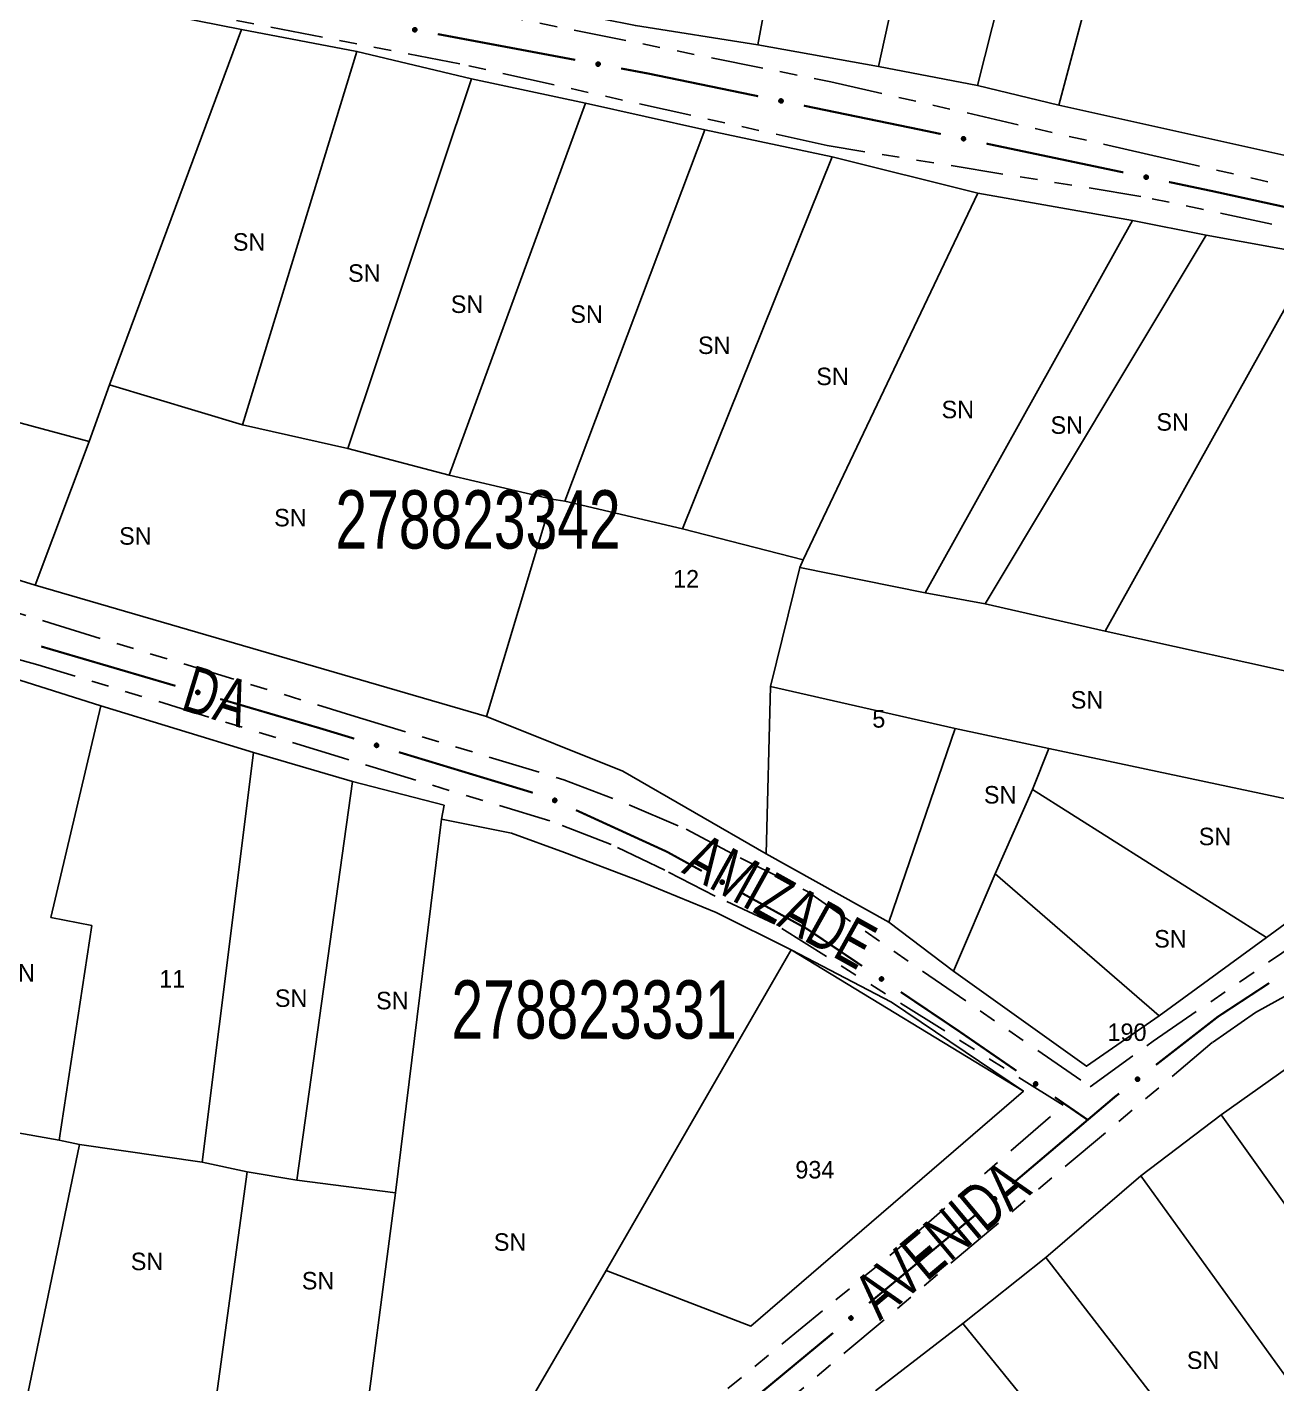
# Model space of a CAD drawing. Extents: x 205454 to 206599, y 4874260 to 4875179.
# Drawn here: x 206020.6 to 206127.9, y 4874531.2 to 4874647.5 of the extents above; entities that cross this region are included whole.
import ezdxf
from ezdxf.enums import TextEntityAlignment as Align

# ---------------------------------------------------------------- set-up
doc = ezdxf.new("R2010")
doc.units = 0
doc.header["$LTSCALE"] = 1.5
doc.header["$MEASUREMENT"] = 0
doc.linetypes.add('TRACO_25', pattern=[8, 3, -1, 1, -1, 1, -1])
for name, color, linetype in [('CD_MALHA_LOTES', 7, 'CONTINUOUS'), ('CD_TXT_QUADRA', 255, 'CONTINUOUS'), ('RU-QUADRA', 210, 'CONTINUOUS'), ('SV-EIXO-RUA-N-PAV', 6, 'CONTINUOUS'), ('SV-RUA-NAO-PAV', 7, 'CONTINUOUS'), ('SV-TXT-RUA-N-PAV', 7, 'CONTINUOUS'), ('Th_NmrPort', 7, 'CONTINUOUS')]:
    doc.layers.add(name, color=color, linetype=linetype)
doc.styles.add('ARIAL', font='ARIAL.SHX')

msp = doc.modelspace()

# ---------------------------------------------------------------- linework, layer by layer
at = {"layer": 'CD_MALHA_LOTES', "linetype": 'Continuous', "flags": 128}
for points in [[(206109.153884, 4874640.861367), (206119.329418, 4874679.033369)], [(206083.33003, 4874646.031639), (206085.750157, 4874659.122325)], [(206093.670572, 4874644.16154), (206096.420717, 4874656.702198)], [(206102.168518, 4874642.538955), (206105.276181, 4874654.887103)], [(206039.029515, 4874647.332398), (206020.583377, 4874650.998227)], [(206027.720043, 4874616.874821), (206039.029515, 4874647.332398)], [(206048.935053, 4874645.460486), (206039.029515, 4874647.332398)], [(206083.33003, 4874646.031639), (206072.82448, 4874647.681725)], [(206039.107512, 4874613.442981), (206048.935053, 4874645.460486)], [(206058.762594, 4874643.120595), (206048.935053, 4874645.460486)], [(206093.670572, 4874644.16154), (206083.33003, 4874646.031639)], [(206048.155089, 4874611.415075), (206058.762594, 4874643.120595)], [(206068.551137, 4874641.014693), (206058.762594, 4874643.120595)], [(206102.168518, 4874642.538955), (206093.670572, 4874644.16154)], [(206109.153884, 4874640.861367), (206102.168518, 4874642.538955)], [(206056.851683, 4874609.114183), (206068.551137, 4874641.014693)], [(206078.76866, 4874638.752799), (206068.551137, 4874641.014693)], [(206128.954922, 4874636.461137), (206109.153884, 4874640.861367)], [(206066.757221, 4874606.891287), (206078.76866, 4874638.752799)], [(206089.68815, 4874636.412908), (206078.76866, 4874638.752799)], [(206076.857749, 4874604.512398), (206089.68815, 4874636.412908)], [(206102.206566, 4874633.293054), (206089.68815, 4874636.412908)], [(206087.227098, 4874601.843815), (206102.206566, 4874633.293054)], [(206115.465946, 4874630.953163), (206102.206566, 4874633.293054)], [(206097.682777, 4874599.013655), (206115.465946, 4874630.953163)], [(206121.783651, 4874629.705221), (206115.465946, 4874630.953163)], [(206102.830536, 4874598.077698), (206121.783651, 4874629.705221)], [(206131.104216, 4874628.0283), (206121.783651, 4874629.705221)], [(206113.126056, 4874595.737807), (206131.104216, 4874628.0283)], [(206025.965125, 4874612.000048), (206027.720043, 4874616.874821)], [(206039.107512, 4874613.442981), (206027.720043, 4874616.874821)], [(206025.965125, 4874612.000048), (206016.059588, 4874614.651924)], [(206048.155089, 4874611.415075), (206039.107512, 4874613.442981)], [(206021.324342, 4874599.676624), (206025.965125, 4874612.000048)], [(206056.851683, 4874609.114183), (206048.155089, 4874611.415075)], [(206065.665272, 4874607.047279), (206056.851683, 4874609.114183)], [(206060.049534, 4874588.40615), (206065.665272, 4874607.047279)], [(206065.665272, 4874607.047279), (206066.757221, 4874606.891287)], [(206066.757221, 4874606.891287), (206076.857749, 4874604.512398)], [(206012.198768, 4874602.484492), (206021.324342, 4874599.676624)], [(206084.423396, 4874590.98003), (206086.919279, 4874601.197553)], [(206086.919279, 4874601.197553), (206097.682777, 4874599.013655)], [(206021.324342, 4874599.676624), (206060.049534, 4874588.40615)], [(206097.682777, 4874599.013655), (206102.830536, 4874598.077698)], [(206102.830536, 4874598.077698), (206113.126056, 4874595.737807)], [(206113.126056, 4874595.737807), (206131.221211, 4874591.720995)], [(206020.019029, 4874591.547136), (206026.969972, 4874589.33954)], [(206084.033414, 4874576.6287), (206084.423396, 4874590.98003)], [(206100.256657, 4874587.392197), (206084.423396, 4874590.98003)], [(206022.67411, 4874571.171626), (206026.969972, 4874589.33954)], [(206026.969972, 4874589.33954), (206040.066383, 4874585.342003)], [(206060.049534, 4874588.40615), (206071.748988, 4874583.726368), (206084.033414, 4874576.6287)], [(206094.562922, 4874570.778973), (206100.256657, 4874587.392197)], [(206108.290282, 4874585.676277), (206100.256657, 4874587.392197)], [(206035.651192, 4874550.199469), (206040.066383, 4874585.342003)], [(206040.066383, 4874585.342003), (206048.538776, 4874582.836083)], [(206106.886347, 4874582.166441), (206108.290282, 4874585.676277)], [(206139.956803, 4874578.96859), (206108.290282, 4874585.676277)], [(206043.765597, 4874548.648186), (206048.538776, 4874582.836083)], [(206048.538776, 4874582.836083), (206056.414522, 4874580.807482)], [(206103.688496, 4874574.91278), (206106.886347, 4874582.166441)], [(206126.970409, 4874569.453035), (206106.886347, 4874582.166441)], [(206056.414522, 4874580.807482), (206056.175863, 4874579.614187)], [(206052.23799, 4874547.57422), (206056.175863, 4874579.614187)], [(206056.175863, 4874579.614187), (206062.202002, 4874578.420892), (206066.736523, 4874576.75028), (206073.060986, 4874574.36369), (206079.743437, 4874571.619112), (206086.187229, 4874568.397216)], [(206126.970409, 4874569.453035), (206139.956803, 4874578.96859)], [(206084.033414, 4874576.6287), (206094.562922, 4874570.778973)], [(206100.100664, 4874566.567169), (206103.688496, 4874574.91278)], [(206117.766839, 4874562.745348), (206103.688496, 4874574.91278)], [(206026.19433, 4874570.485482), (206022.67411, 4874571.171626)], [(206023.390087, 4874552.078908), (206026.19433, 4874570.485482)], [(206094.562922, 4874570.778973), (206100.100664, 4874566.567169)], [(206117.766839, 4874562.745348), (206126.970409, 4874569.453035)], [(206070.316407, 4874540.891769), (206086.187229, 4874568.397216)], [(206086.187229, 4874568.397216), (206106.115253, 4874556.285273)], [(206100.100664, 4874566.567169), (206111.52713, 4874558.41655)], [(206111.52713, 4874558.41655), (206117.766839, 4874562.745348)], [(206123.071337, 4874554.243276), (206131.325642, 4874560.125654)], [(206106.115253, 4874556.285273), (206082.726674, 4874536.11859)], [(206023.390087, 4874552.078908), (206012.590769, 4874553.98818)], [(206116.192749, 4874549.025037), (206123.071337, 4874554.243276)], [(206143.754537, 4874525.258332), (206123.071337, 4874554.243276)], [(206019.750538, 4874525.796589), (206025.120365, 4874551.72092)], [(206025.120365, 4874551.72092), (206023.390087, 4874552.078908)], [(206035.651192, 4874550.199469), (206025.120365, 4874551.72092)], [(206039.5294, 4874549.364163), (206035.651192, 4874550.199469)], [(206036.12851, 4874524.722624), (206039.5294, 4874549.364163)], [(206039.5294, 4874549.364163), (206043.765597, 4874548.648186)], [(206108.033322, 4874542.004134), (206116.192749, 4874549.025037)], [(206136.638757, 4874520.704233), (206116.192749, 4874549.025037)], [(206052.23799, 4874547.57422), (206043.765597, 4874548.648186)], [(206049.135424, 4874523.767988), (206052.23799, 4874547.57422)], [(206100.917542, 4874536.358949), (206108.033322, 4874542.004134)], [(206128.526768, 4874515.485994), (206108.033322, 4874542.004134)], [(206070.316407, 4874540.891769), (206061.486025, 4874525.736924)], [(206082.726674, 4874536.11859), (206070.316407, 4874540.891769)], [(206093.422253, 4874530.571448), (206100.917542, 4874536.358949)], [(206121.600742, 4874510.837018), (206100.917542, 4874536.358949)]]:
    msp.add_lwpolyline(points, dxfattribs=at)
at = {"layer": 'CD_MALHA_LOTES', "linetype": 'Continuous'}
for points in [[(206076.857749, 4874604.512398), (206087.227098, 4874601.843815)], [(206086.919279, 4874601.197553), (206087.227098, 4874601.843815)]]:
    msp.add_lwpolyline(points, dxfattribs=at)
at = {"layer": 'RU-QUADRA', "linetype": 'Continuous', "flags": 128}
for points in [[(206008.526108, 4874660.222383), (206026.457048, 4874656.592192), (206050.933332, 4874651.751938), (206061.273874, 4874649.991846), (206072.82448, 4874647.681725), (206083.33003, 4874646.031639), (206093.670572, 4874644.16154), (206102.168518, 4874642.538955), (206109.153884, 4874640.861367), (206128.954922, 4874636.461137), (206148.838465, 4874630.933347), (206149.044118, 4874631.727467), (206199.303611, 4874618.640202)], [(206131.104216, 4874628.0283), (206121.783651, 4874629.705221), (206115.465946, 4874630.953163), (206102.206566, 4874633.293054), (206089.68815, 4874636.412908), (206078.76866, 4874638.752799), (206068.551137, 4874641.014693), (206058.762594, 4874643.120595), (206048.935053, 4874645.460486), (206039.029515, 4874647.332398), (206020.583377, 4874650.998227)], [(206012.198768, 4874602.484492), (206021.324342, 4874599.676624), (206060.049534, 4874588.40615), (206071.748988, 4874583.726368), (206084.033414, 4874576.6287), (206094.562922, 4874570.778973), (206100.100664, 4874566.567169), (206111.52713, 4874558.41655), (206117.766839, 4874562.745348), (206126.970409, 4874569.453035), (206139.956803, 4874578.96859)], [(206196.126678, 4874601.966441), (206188.583952, 4874596.937956), (206180.329647, 4874591.529963), (206172.45485, 4874586.45404), (206163.915914, 4874581.235801), (206155.661609, 4874575.543177), (206148.308637, 4874570.419816), (206139.769701, 4874565.296454), (206131.325642, 4874560.125654), (206123.071337, 4874554.243276), (206116.192749, 4874549.025037), (206108.033322, 4874542.004134), (206100.917542, 4874536.358949), (206093.422253, 4874530.571448)], [(206020.019029, 4874591.547136), (206026.969972, 4874589.33954), (206040.066383, 4874585.342003), (206048.538776, 4874582.836083), (206056.414522, 4874580.807482), (206056.175863, 4874579.614187), (206062.202002, 4874578.420892), (206066.736523, 4874576.75028), (206073.060986, 4874574.36369), (206079.743437, 4874571.619112), (206086.187229, 4874568.397216), (206094.778952, 4874563.92236), (206106.115253, 4874556.285273), (206082.726674, 4874536.11859), (206070.316407, 4874540.891769), (206061.486025, 4874525.736924)]]:
    msp.add_lwpolyline(points, dxfattribs=at)
at = {"layer": 'SV-EIXO-RUA-N-PAV'}
for points in [[(206053.78141, 4874647.452843), (206053.821375, 4874647.481035), (206053.861489, 4874647.497092), (206053.8988, 4874647.500856), (206053.932638, 4874647.495584), (206053.966648, 4874647.486292), (206053.998871, 4874647.469358), (206054.030471, 4874647.442641), (206054.059033, 4874647.402749), (206054.072782, 4874647.360576), (206054.078428, 4874647.324194), (206054.074963, 4874647.288593), (206054.065382, 4874647.255705), (206054.046686, 4874647.222816), (206054.019298, 4874647.191056), (206053.97849, 4874647.163307), (206053.939056, 4874647.147834), (206053.902871, 4874647.145142), (206053.867103, 4874647.148852), (206053.832495, 4874647.158755), (206053.80096, 4874647.17556), (206053.769033, 4874647.203192), (206053.742178, 4874647.243833), (206053.726297, 4874647.282987), (206053.723097, 4874647.319125), (206053.727543, 4874647.354257), (206053.736448, 4874647.388482), (206053.752122, 4874647.421582), (206053.78141, 4874647.452843)], [(206069.507753, 4874644.506295), (206069.547718, 4874644.534487), (206069.587831, 4874644.550544), (206069.625142, 4874644.554307), (206069.65898, 4874644.549036), (206069.692991, 4874644.539743), (206069.725213, 4874644.52281), (206069.756814, 4874644.496093), (206069.785376, 4874644.456201), (206069.799124, 4874644.414028), (206069.804771, 4874644.377646), (206069.801305, 4874644.342045), (206069.791725, 4874644.309157), (206069.773028, 4874644.276267), (206069.745641, 4874644.244508), (206069.704833, 4874644.216758), (206069.665399, 4874644.201286), (206069.629214, 4874644.198594), (206069.593446, 4874644.202304), (206069.558837, 4874644.212207), (206069.527303, 4874644.229012), (206069.495376, 4874644.256644), (206069.468521, 4874644.297285), (206069.45264, 4874644.336439), (206069.44944, 4874644.372576), (206069.453886, 4874644.407709), (206069.462791, 4874644.441934), (206069.478465, 4874644.475034), (206069.507753, 4874644.506295)], [(206085.195575, 4874641.353633), (206085.236049, 4874641.38109), (206085.276448, 4874641.396412), (206085.313822, 4874641.399492), (206085.347558, 4874641.393603), (206085.381393, 4874641.383691), (206085.413301, 4874641.366171), (206085.444408, 4874641.338882), (206085.472236, 4874641.298474), (206085.485211, 4874641.256056), (206085.490192, 4874641.219577), (206085.486076, 4874641.184046), (206085.475896, 4874641.151338), (206085.456602, 4874641.118796), (206085.428639, 4874641.087542), (206085.38733, 4874641.060543), (206085.34762, 4874641.045794), (206085.311392, 4874641.043764), (206085.275698, 4874641.048127), (206085.241276, 4874641.058661), (206085.210054, 4874641.076039), (206085.178637, 4874641.10425), (206085.152529, 4874641.145375), (206085.137366, 4874641.184813), (206085.134828, 4874641.221003), (206085.139915, 4874641.256048), (206085.149444, 4874641.290105), (206085.16572, 4874641.322912), (206085.195575, 4874641.353633)], [(206100.862974, 4874638.106297), (206100.90355, 4874638.133602), (206100.944008, 4874638.148771), (206100.981393, 4874638.151711), (206101.015106, 4874638.145696), (206101.048904, 4874638.135656), (206101.080745, 4874638.118017), (206101.11175, 4874638.090611), (206101.139426, 4874638.050099), (206101.152242, 4874638.007633), (206101.157085, 4874637.971135), (206101.152836, 4874637.935619), (206101.142534, 4874637.90295), (206101.123117, 4874637.870481), (206101.095037, 4874637.839332), (206101.053627, 4874637.812489), (206101.013862, 4874637.797889), (206100.977626, 4874637.795994), (206100.941948, 4874637.800492), (206100.907567, 4874637.811155), (206100.87641, 4874637.82865), (206100.845099, 4874637.856979), (206100.819146, 4874637.898202), (206100.804132, 4874637.937697), (206100.801729, 4874637.973896), (206100.806948, 4874638.008921), (206100.816605, 4874638.042942), (206100.833004, 4874638.075688), (206100.862974, 4874638.106297)], [(206116.520582, 4874634.813988), (206116.561159, 4874634.841292), (206116.601616, 4874634.856462), (206116.639001, 4874634.859402), (206116.672715, 4874634.853386), (206116.706512, 4874634.843347), (206116.738354, 4874634.825708), (206116.769358, 4874634.798301), (206116.797034, 4874634.75779), (206116.80985, 4874634.715324), (206116.814694, 4874634.678826), (206116.810445, 4874634.64331), (206116.800142, 4874634.610641), (206116.780725, 4874634.578172), (206116.752645, 4874634.547023), (206116.711235, 4874634.52018), (206116.67147, 4874634.50558), (206116.635235, 4874634.503685), (206116.599557, 4874634.508183), (206116.565175, 4874634.518846), (206116.534018, 4874634.536341), (206116.502708, 4874634.56467), (206116.476755, 4874634.605893), (206116.46174, 4874634.645387), (206116.459337, 4874634.681586), (206116.464556, 4874634.716612), (206116.474213, 4874634.750633), (206116.490612, 4874634.783379), (206116.520582, 4874634.813988)], [(206035.173554, 4874590.630731), (206035.216137, 4874590.654787), (206035.257654, 4874590.666755), (206035.295155, 4874590.666771), (206035.328296, 4874590.658143), (206035.361208, 4874590.645498), (206035.391576, 4874590.625429), (206035.420348, 4874590.595688), (206035.44478, 4874590.553141), (206035.454245, 4874590.509805), (206035.456227, 4874590.47304), (206035.449221, 4874590.437964), (206035.436401, 4874590.406198), (206035.414511, 4874590.375342), (206035.384087, 4874590.346479), (206035.340709, 4874590.322947), (206035.299926, 4874590.311493), (206035.263654, 4874590.312431), (206035.228435, 4874590.319698), (206035.19499, 4874590.33301), (206035.165293, 4874590.352882), (206035.136287, 4874590.383567), (206035.113629, 4874590.426689), (206035.10174, 4874590.467234), (206035.102169, 4874590.50351), (206035.110104, 4874590.538022), (206035.122385, 4874590.571186), (206035.141288, 4874590.602554), (206035.173554, 4874590.630731)], [(206050.5155, 4874586.086357), (206050.558291, 4874586.110041), (206050.599911, 4874586.121646), (206050.637411, 4874586.121334), (206050.670476, 4874586.112418), (206050.703275, 4874586.099486), (206050.733468, 4874586.079152), (206050.761979, 4874586.049161), (206050.786039, 4874586.006402), (206050.795125, 4874585.962985), (206050.796785, 4874585.926205), (206050.789473, 4874585.891191), (206050.776377, 4874585.859539), (206050.754218, 4874585.828875), (206050.723543, 4874585.800278), (206050.679962, 4874585.777126), (206050.639081, 4874585.766029), (206050.602817, 4874585.767283), (206050.567664, 4874585.774857), (206050.534336, 4874585.788461), (206050.504814, 4874585.808592), (206050.476077, 4874585.839529), (206050.453796, 4874585.882846), (206050.442262, 4874585.923494), (206050.443007, 4874585.959765), (206050.451243, 4874585.994206), (206050.463813, 4874586.027262), (206050.482989, 4874586.058463), (206050.5155, 4874586.086357)], [(206065.819415, 4874581.38232), (206065.86501, 4874581.400016), (206065.907815, 4874581.405902), (206065.944929, 4874581.400535), (206065.97649, 4874581.38724), (206066.007246, 4874581.370003), (206066.03442, 4874581.345782), (206066.058625, 4874581.31222), (206066.076698, 4874581.266607), (206066.079845, 4874581.222361), (206066.07653, 4874581.185693), (206066.064562, 4874581.151985), (206066.047316, 4874581.122388), (206066.021224, 4874581.094993), (206065.986972, 4874581.070795), (206065.940667, 4874581.053733), (206065.898662, 4874581.048251), (206065.8629, 4874581.054384), (206065.829089, 4874581.066631), (206065.7979, 4874581.084605), (206065.771363, 4874581.108534), (206065.747061, 4874581.143064), (206065.730826, 4874581.188991), (206065.72488, 4874581.230823), (206065.73051, 4874581.266662), (206065.743316, 4874581.299678), (206065.76023, 4874581.330736), (206065.78344, 4874581.359065), (206065.819415, 4874581.38232)], [(206080.198727, 4874574.369103), (206080.24551, 4874574.383366), (206080.288633, 4874574.386059), (206080.325247, 4874574.377953), (206080.355734, 4874574.362353), (206080.385126, 4874574.34288), (206080.410427, 4874574.31671), (206080.432076, 4874574.281444), (206080.446713, 4874574.234615), (206080.446568, 4874574.190258), (206080.440541, 4874574.153937), (206080.426105, 4874574.121211), (206080.40671, 4874574.092975), (206080.378657, 4874574.067592), (206080.342704, 4874574.046002), (206080.29526, 4874574.032423), (206080.252964, 4874574.030073), (206080.217756, 4874574.038844), (206080.184947, 4874574.053566), (206080.155178, 4874574.073805), (206080.130489, 4874574.099637), (206080.108817, 4874574.135876), (206080.096035, 4874574.182881), (206080.09321, 4874574.225039), (206080.101484, 4874574.260361), (206080.116705, 4874574.292336), (206080.135877, 4874574.322053), (206080.161125, 4874574.348582), (206080.198727, 4874574.369103)], [(206093.873478, 4874566.07382), (206093.921341, 4874566.083881), (206093.964533, 4874566.082742), (206094.000285, 4874566.071422), (206094.029269, 4874566.053182), (206094.05682, 4874566.031181), (206094.079702, 4874566.002872), (206094.09814, 4874565.965826), (206094.10857, 4874565.917884), (206094.104495, 4874565.873714), (206094.095272, 4874565.83807), (206094.077993, 4874565.806752), (206094.056172, 4874565.780346), (206094.02598, 4874565.757549), (206093.988255, 4874565.739231), (206093.939794, 4874565.72991), (206093.897456, 4874565.731318), (206093.863164, 4874565.743174), (206093.831788, 4874565.760746), (206093.803931, 4874565.783543), (206093.781629, 4874565.811462), (206093.763253, 4874565.849478), (206093.754687, 4874565.897431), (206093.755609, 4874565.939674), (206093.766981, 4874565.974124), (206093.784976, 4874566.004624), (206093.806706, 4874566.032525), (206093.834206, 4874566.056712), (206093.873478, 4874566.07382)], [(206107.100271, 4874557.069228), (206107.14824, 4874557.078769), (206107.191418, 4874557.07716), (206107.227044, 4874557.065453), (206107.255828, 4874557.046898), (206107.283138, 4874557.0246), (206107.305712, 4874556.996043), (206107.323746, 4874556.958799), (206107.333655, 4874556.910747), (206107.329099, 4874556.866624), (206107.319491, 4874556.831082), (206107.301872, 4874556.799954), (206107.279765, 4874556.773787), (206107.249327, 4874556.751319), (206107.211405, 4874556.733412), (206107.162846, 4874556.724618), (206107.120526, 4874556.726485), (206107.086364, 4874556.738714), (206107.055182, 4874556.756625), (206107.027574, 4874556.779724), (206107.005576, 4874556.807883), (206106.987615, 4874556.846097), (206106.97957, 4874556.89414), (206106.980951, 4874556.93637), (206106.992697, 4874556.970695), (206107.011022, 4874557.000997), (206107.033054, 4874557.028661), (206107.060815, 4874557.052548), (206107.100271, 4874557.069228)], [(206115.720515, 4874557.306793), (206115.725893, 4874557.355404), (206115.740456, 4874557.396084), (206115.762367, 4874557.426517), (206115.788742, 4874557.448361), (206115.818242, 4874557.46767), (206115.852279, 4874557.480575), (206115.893229, 4874557.48653), (206115.942031, 4874557.481477), (206115.982723, 4874557.46382), (206116.013708, 4874557.443935), (206116.03807, 4874557.417744), (206116.056347, 4874557.388772), (206116.068582, 4874557.352973), (206116.074212, 4874557.311416), (206116.067944, 4874557.262466), (206116.053394, 4874557.222683), (206116.031427, 4874557.193803), (206116.004941, 4874557.169479), (206115.974588, 4874557.150127), (206115.941104, 4874557.137652), (206115.899251, 4874557.132059), (206115.85102, 4874557.138886), (206115.811176, 4874557.152945), (206115.781995, 4874557.174501), (206115.758634, 4874557.201115), (206115.738909, 4874557.230468), (206115.724512, 4874557.264142), (206115.720515, 4874557.306793)], [(206103.450926, 4874547.03308), (206103.45425, 4874547.081875), (206103.467084, 4874547.123133), (206103.487692, 4874547.154463), (206103.513122, 4874547.1774), (206103.541782, 4874547.197935), (206103.575244, 4874547.212264), (206103.615906, 4874547.219941), (206103.664878, 4874547.216951), (206103.706278, 4874547.201026), (206103.738075, 4874547.182465), (206103.763519, 4874547.157325), (206103.783002, 4874547.12915), (206103.796737, 4874547.093899), (206103.804114, 4874547.052616), (206103.799916, 4874547.003445), (206103.787056, 4874546.963084), (206103.766327, 4874546.933303), (206103.740891, 4874546.907884), (206103.711381, 4874546.887269), (206103.678453, 4874546.873393), (206103.636873, 4874546.86604), (206103.588397, 4874546.870827), (206103.547995, 4874546.883193), (206103.517931, 4874546.903498), (206103.493469, 4874546.929104), (206103.472523, 4874546.957598), (206103.456718, 4874546.990636), (206103.450926, 4874547.03308)], [(206091.139917, 4874536.815593), (206091.143792, 4874536.864348), (206091.157092, 4874536.905458), (206091.178053, 4874536.936553), (206091.203741, 4874536.959201), (206091.232631, 4874536.979411), (206091.266253, 4874536.993361), (206091.307, 4874537.000577), (206091.355935, 4874536.997034), (206091.397152, 4874536.980641), (206091.428737, 4874536.961722), (206091.453895, 4874536.936296), (206091.473058, 4874536.907902), (206091.486393, 4874536.872498), (206091.493303, 4874536.831134), (206091.488549, 4874536.782014), (206091.475234, 4874536.741801), (206091.454169, 4874536.712257), (206091.428447, 4874536.687126), (206091.398706, 4874536.666847), (206091.365623, 4874536.653344), (206091.323963, 4874536.646461), (206091.275544, 4874536.651796), (206091.235284, 4874536.664618), (206091.205452, 4874536.685263), (206091.181281, 4874536.711143), (206091.160659, 4874536.739873), (206091.145229, 4874536.773087), (206091.139917, 4874536.815593)]]:
    msp.add_lwpolyline(points, close=True, dxfattribs=at)
for points in [[(206053.723097, 4874647.319125), (206054.074963, 4874647.288593)], [(206053.726297, 4874647.282987), (206054.065382, 4874647.255705)], [(206053.727543, 4874647.354257), (206054.078428, 4874647.324194)], [(206053.727794, 4874647.335788), (206054.074486, 4874647.304149)], [(206053.727967, 4874647.299661), (206054.067114, 4874647.272212)], [(206053.73592, 4874647.371749), (206054.071044, 4874647.345054)], [(206053.736186, 4874647.262026), (206054.051192, 4874647.2391)], [(206053.736448, 4874647.388482), (206054.072782, 4874647.360576)], [(206053.742178, 4874647.243833), (206054.046686, 4874647.222816)], [(206053.748908, 4874647.404022), (206054.061483, 4874647.38294)], [(206053.752122, 4874647.421582), (206054.059033, 4874647.402749)], [(206053.759661, 4874647.224309), (206054.029905, 4874647.206994)], [(206053.767261, 4874647.43529), (206054.040942, 4874647.421495)], [(206053.769033, 4874647.203192), (206054.019298, 4874647.191056)], [(206053.78141, 4874647.452843), (206054.030471, 4874647.442641)], [(206053.790847, 4874647.190701), (206053.991183, 4874647.178154)], [(206053.80096, 4874647.17556), (206053.97849, 4874647.163307)], [(206053.803803, 4874647.467315), (206054.007324, 4874647.456948)], [(206053.82111, 4874647.166983), (206053.952377, 4874647.156271)], [(206053.821375, 4874647.481035), (206053.998871, 4874647.469358)], [(206053.832495, 4874647.158755), (206053.939056, 4874647.147834)], [(206053.844203, 4874647.490287), (206053.973877, 4874647.478485)], [(206053.861489, 4874647.497092), (206053.966648, 4874647.486292)], [(206069.44944, 4874644.372576), (206069.801305, 4874644.342045)], [(206069.45264, 4874644.336439), (206069.791725, 4874644.309157)], [(206069.453886, 4874644.407709), (206069.804771, 4874644.377646)], [(206069.454137, 4874644.38924), (206069.800829, 4874644.357601)], [(206069.454309, 4874644.353113), (206069.793456, 4874644.325664)], [(206069.462263, 4874644.425201), (206069.797387, 4874644.398505)], [(206069.462529, 4874644.315478), (206069.777535, 4874644.292552)], [(206069.462791, 4874644.441934), (206069.799124, 4874644.414028)], [(206069.468521, 4874644.297285), (206069.773028, 4874644.276267)], [(206069.475251, 4874644.457474), (206069.787826, 4874644.436392)], [(206069.478465, 4874644.475034), (206069.785376, 4874644.456201)], [(206069.486004, 4874644.277761), (206069.756248, 4874644.260445)], [(206069.493604, 4874644.488742), (206069.767284, 4874644.474947)], [(206069.507753, 4874644.506295), (206069.756814, 4874644.496093)], [(206069.530146, 4874644.520767), (206069.733667, 4874644.510399)], [(206069.547718, 4874644.534487), (206069.725213, 4874644.52281)], [(206069.570545, 4874644.543739), (206069.700219, 4874644.531937)], [(206069.587831, 4874644.550544), (206069.692991, 4874644.539743)], [(206069.495376, 4874644.256644), (206069.745641, 4874644.244508)], [(206069.51719, 4874644.244152), (206069.717526, 4874644.231605)], [(206069.527303, 4874644.229012), (206069.704833, 4874644.216758)], [(206069.547453, 4874644.220435), (206069.678719, 4874644.209723)], [(206069.558837, 4874644.212207), (206069.665399, 4874644.201286)], [(206085.134828, 4874641.221003), (206085.486076, 4874641.184046)], [(206085.137366, 4874641.184813), (206085.475896, 4874641.151338)], [(206085.139341, 4874641.201453), (206085.477929, 4874641.167811)], [(206085.139828, 4874641.237578), (206085.485884, 4874641.199608)], [(206085.139915, 4874641.256048), (206085.490192, 4874641.219577)], [(206085.146871, 4874641.163674), (206085.461405, 4874641.134995)], [(206085.14861, 4874641.273384), (206085.48319, 4874641.240569)], [(206085.149444, 4874641.290105), (206085.485211, 4874641.256056)], [(206085.152529, 4874641.145375), (206085.456602, 4874641.118796)], [(206085.162186, 4874641.305414), (206085.474323, 4874641.278623)], [(206085.16572, 4874641.322912), (206085.472236, 4874641.298474)], [(206085.169653, 4874641.125535), (206085.439535, 4874641.103283)], [(206085.178637, 4874641.10425), (206085.428639, 4874641.087542)], [(206085.181107, 4874641.336342), (206085.45449, 4874641.317548)], [(206085.195575, 4874641.353633), (206085.444408, 4874641.338882)], [(206085.20022, 4874641.091362), (206085.400293, 4874641.075156)], [(206085.210054, 4874641.076039), (206085.38733, 4874641.060543)], [(206085.218229, 4874641.367693), (206085.421526, 4874641.353608)], [(206085.230044, 4874641.067095), (206085.361093, 4874641.053986)], [(206085.236049, 4874641.38109), (206085.413301, 4874641.366171)], [(206085.241276, 4874641.058661), (206085.34762, 4874641.045794)], [(206085.259041, 4874641.389924), (206085.388478, 4874641.375754)], [(206085.276448, 4874641.396412), (206085.381393, 4874641.383691)], [(206100.801729, 4874637.973896), (206101.152836, 4874637.935619)], [(206100.804132, 4874637.937697), (206101.142534, 4874637.90295)], [(206100.806168, 4874637.954329), (206101.144628, 4874637.919415)], [(206100.806792, 4874637.990452), (206101.152702, 4874637.951182)], [(206100.806948, 4874638.008921), (206101.157085, 4874637.971135)], [(206100.813557, 4874637.916522), (206101.127981, 4874637.886662)], [(206100.815708, 4874638.026225), (206101.150162, 4874637.992153)], [(206100.816605, 4874638.042942), (206101.152242, 4874638.007633)], [(206100.819146, 4874637.898202), (206101.123117, 4874637.870481)], [(206100.829404, 4874638.058204), (206101.141439, 4874638.03024)], [(206100.833004, 4874638.075688), (206101.139426, 4874638.050099)], [(206100.836195, 4874637.878298), (206101.105992, 4874637.855032)], [(206100.845099, 4874637.856979), (206101.095037, 4874637.839332)], [(206100.848442, 4874638.08906), (206101.121752, 4874638.069239)], [(206100.862974, 4874638.106297), (206101.11175, 4874638.090611)], [(206100.866633, 4874637.84401), (206101.066644, 4874637.827053)], [(206100.87641, 4874637.82865), (206101.053627, 4874637.812489)], [(206100.88568, 4874638.120272), (206101.088924, 4874638.105423)], [(206100.896366, 4874637.819632), (206101.027365, 4874637.80603)], [(206100.90355, 4874638.133602), (206101.080745, 4874638.118017)], [(206100.907567, 4874637.811155), (206101.013862, 4874637.797889)], [(206100.926576, 4874638.142349), (206101.055958, 4874638.127693)], [(206100.944008, 4874638.148771), (206101.048904, 4874638.135656)], [(206116.459337, 4874634.681586), (206116.810445, 4874634.64331)], [(206116.46174, 4874634.645387), (206116.800142, 4874634.610641)], [(206116.463777, 4874634.66202), (206116.802237, 4874634.627106)], [(206116.4644, 4874634.698142), (206116.810311, 4874634.658873)], [(206116.464556, 4874634.716612), (206116.814694, 4874634.678826)], [(206116.471165, 4874634.624213), (206116.785589, 4874634.594353)], [(206116.473317, 4874634.733915), (206116.807771, 4874634.699843)], [(206116.474213, 4874634.750633), (206116.80985, 4874634.715324)], [(206116.476755, 4874634.605893), (206116.780725, 4874634.578172)], [(206116.487013, 4874634.765895), (206116.799047, 4874634.737931)], [(206116.490612, 4874634.783379), (206116.797034, 4874634.75779)], [(206116.493803, 4874634.585988), (206116.763601, 4874634.562723)], [(206116.502708, 4874634.56467), (206116.752645, 4874634.547023)], [(206116.50605, 4874634.796751), (206116.77936, 4874634.77693)], [(206116.520582, 4874634.813988), (206116.769358, 4874634.798301)], [(206116.524242, 4874634.551701), (206116.724253, 4874634.534743)], [(206116.534018, 4874634.536341), (206116.711235, 4874634.52018)], [(206116.543289, 4874634.827963), (206116.746532, 4874634.813114)], [(206116.553975, 4874634.527322), (206116.684973, 4874634.513721)], [(206116.561159, 4874634.841292), (206116.738354, 4874634.825708)], [(206116.565175, 4874634.518846), (206116.67147, 4874634.50558)], [(206116.584184, 4874634.850039), (206116.713567, 4874634.835384)], [(206116.601616, 4874634.856462), (206116.706512, 4874634.843347)], [(206035.10174, 4874590.467234), (206035.436401, 4874590.406198)], [(206035.102169, 4874590.50351), (206035.449221, 4874590.437964)], [(206035.105068, 4874590.483657), (206035.439774, 4874590.422449)], [(206035.108507, 4874590.519621), (206035.450301, 4874590.45349)], [(206035.109485, 4874590.445389), (206035.420622, 4874590.391095)], [(206035.110104, 4874590.538022), (206035.456227, 4874590.47304)], [(206035.113629, 4874590.426689), (206035.414511, 4874590.375342)], [(206035.120187, 4874590.554589), (206035.450964, 4874590.494534)], [(206035.122385, 4874590.571186), (206035.454245, 4874590.509805)], [(206035.129073, 4874590.405515), (206035.396234, 4874590.361276)], [(206035.136287, 4874590.383567), (206035.384087, 4874590.346479)], [(206035.136336, 4874590.585403), (206035.445238, 4874590.533186)], [(206035.141288, 4874590.602554), (206035.44478, 4874590.553141)], [(206035.156744, 4874590.368958), (206035.354823, 4874590.336451)], [(206035.157722, 4874590.61468), (206035.428653, 4874590.573601)], [(206035.165293, 4874590.352882), (206035.340709, 4874590.322947)], [(206035.173554, 4874590.630731), (206035.420348, 4874590.595688)], [(206035.184485, 4874590.342334), (206035.314024, 4874590.318557)], [(206035.19499, 4874590.33301), (206035.299926, 4874590.311493)], [(206035.197282, 4874590.642892), (206035.398747, 4874590.612236)], [(206035.216137, 4874590.654787), (206035.391576, 4874590.625429)], [(206035.239775, 4874590.661712), (206035.36762, 4874590.637009)], [(206035.257654, 4874590.666755), (206035.361208, 4874590.645498)], [(206050.539333, 4874586.098311), (206050.740523, 4874586.065897)], [(206050.558291, 4874586.110041), (206050.733468, 4874586.079152)], [(206050.581988, 4874586.116759), (206050.709613, 4874586.090941)], [(206050.599911, 4874586.121646), (206050.703275, 4874586.099486)], [(206050.442262, 4874585.923494), (206050.776377, 4874585.859539)], [(206050.443007, 4874585.959765), (206050.789473, 4874585.891191)], [(206050.445733, 4874585.939887), (206050.779891, 4874585.87576)], [(206050.449486, 4874585.975819), (206050.790689, 4874585.906707)], [(206050.449815, 4874585.901582), (206050.760467, 4874585.844573)], [(206050.451243, 4874585.994206), (206050.796785, 4874585.926205)], [(206050.453796, 4874585.882846), (206050.754218, 4874585.828875)], [(206050.46147, 4874586.010685), (206050.791711, 4874585.947744)], [(206050.463813, 4874586.027262), (206050.795125, 4874585.962985)], [(206050.469055, 4874585.861538), (206050.735819, 4874585.814969)], [(206050.476077, 4874585.839529), (206050.723543, 4874585.800278)], [(206050.477887, 4874586.041356), (206050.786322, 4874585.986444)], [(206050.482989, 4874586.058463), (206050.786039, 4874586.006402)], [(206050.496405, 4874585.824741), (206050.694193, 4874585.790506)], [(206050.499528, 4874586.070445), (206050.770091, 4874586.027003)], [(206050.504814, 4874585.808592), (206050.679962, 4874585.777126)], [(206050.5155, 4874586.086357), (206050.761979, 4874586.049161)], [(206050.523913, 4874585.797876), (206050.653239, 4874585.772969)], [(206050.534336, 4874585.788461), (206050.639081, 4874585.766029)], [(206065.72488, 4874581.230823), (206066.047316, 4874581.122388)], [(206065.729409, 4874581.208093), (206066.029533, 4874581.109706)], [(206065.73051, 4874581.266662), (206066.064562, 4874581.151985)], [(206065.73053, 4874581.246598), (206066.052986, 4874581.137987)], [(206065.730826, 4874581.188991), (206066.021224, 4874581.094993)], [(206065.739096, 4874581.281696), (206066.06786, 4874581.167195)], [(206065.743072, 4874581.16582), (206066.001117, 4874581.083696)], [(206065.743316, 4874581.299678), (206066.07653, 4874581.185693)], [(206065.747061, 4874581.143064), (206065.986972, 4874581.070795)], [(206065.755673, 4874581.314626), (206066.074407, 4874581.207719)], [(206065.76023, 4874581.330736), (206066.079845, 4874581.222361)], [(206065.76521, 4874581.12567), (206065.956572, 4874581.065071)], [(206065.771363, 4874581.108534), (206065.940667, 4874581.053733)], [(206065.776077, 4874581.342803), (206066.074287, 4874581.246793)], [(206065.78344, 4874581.359065), (206066.076698, 4874581.266607)], [(206065.788842, 4874581.095341), (206065.913627, 4874581.053217)], [(206065.7979, 4874581.084605), (206065.898662, 4874581.048251)], [(206065.801443, 4874581.368708), (206066.063674, 4874581.28917)], [(206065.819415, 4874581.38232), (206066.058625, 4874581.31222)], [(206065.844643, 4874581.39095), (206066.039623, 4874581.331697)], [(206065.86501, 4874581.400016), (206066.03442, 4874581.345782)], [(206065.889397, 4874581.403477), (206066.012373, 4874581.360681)], [(206065.907815, 4874581.405902), (206066.007246, 4874581.370003)], [(206080.09321, 4874574.225039), (206080.40671, 4874574.092975)], [(206080.096035, 4874574.182881), (206080.378657, 4874574.067592)], [(206080.09604, 4874574.202035), (206080.388035, 4874574.081647)], [(206080.100016, 4874574.240351), (206080.413522, 4874574.10811)], [(206080.101484, 4874574.260361), (206080.426105, 4874574.121211)], [(206080.106528, 4874574.158865), (206080.357767, 4874574.057818)], [(206080.108817, 4874574.135876), (206080.342704, 4874574.046002)], [(206080.111162, 4874574.274717), (206080.430522, 4874574.136134)], [(206080.116705, 4874574.292336), (206080.440541, 4874574.153937)], [(206080.125625, 4874574.117183), (206080.311963, 4874574.04255)], [(206080.130137, 4874574.306326), (206080.440058, 4874574.17606)], [(206080.130489, 4874574.099637), (206080.29526, 4874574.032423)], [(206080.135877, 4874574.322053), (206080.446568, 4874574.190258)], [(206080.146942, 4874574.085183), (206080.268257, 4874574.033916)], [(206080.152576, 4874574.332911), (206080.442839, 4874574.215035)], [(206080.155178, 4874574.073805), (206080.252964, 4874574.030073)], [(206080.161125, 4874574.348582), (206080.446713, 4874574.234615)], [(206080.179795, 4874574.356862), (206080.4354, 4874574.258083)], [(206080.198727, 4874574.369103), (206080.432076, 4874574.281444)], [(206080.224526, 4874574.375837), (206080.414571, 4874574.302277)], [(206080.24551, 4874574.383366), (206080.410427, 4874574.31671)], [(206080.270086, 4874574.385007), (206080.389547, 4874574.333203)], [(206080.288633, 4874574.386059), (206080.385126, 4874574.34288)], [(206093.754687, 4874565.897431), (206094.02598, 4874565.757549)], [(206093.755609, 4874565.939674), (206094.056172, 4874565.780346)], [(206093.756389, 4874565.91651), (206094.036566, 4874565.770718)], [(206093.76301, 4874565.87258), (206094.004306, 4874565.749665)], [(206093.763253, 4874565.849478), (206093.988255, 4874565.739231)], [(206093.763745, 4874565.954323), (206094.064299, 4874565.794818)], [(206093.766981, 4874565.974124), (206094.077993, 4874565.806752)], [(206093.777893, 4874565.987565), (206094.083715, 4874565.821225)], [(206093.778338, 4874565.82937), (206093.957329, 4874565.738517)], [(206093.781629, 4874565.811462), (206093.939794, 4874565.72991)], [(206093.784976, 4874566.004624), (206094.095272, 4874565.83807)], [(206093.796735, 4874565.795607), (206093.913029, 4874565.73379)], [(206093.799595, 4874566.017368), (206094.096752, 4874565.860149)], [(206093.803931, 4874565.783543), (206093.897456, 4874565.731318)], [(206093.806706, 4874566.032525), (206094.104495, 4874565.873714)], [(206093.824301, 4874566.04186), (206094.102976, 4874565.898724)], [(206093.834206, 4874566.056712), (206094.10857, 4874565.917884)], [(206093.853535, 4874566.063305), (206094.099381, 4874565.942262)], [(206093.873478, 4874566.07382), (206094.09814, 4874565.965826)], [(206093.899772, 4874566.078241), (206094.082551, 4874565.988129)], [(206093.921341, 4874566.083881), (206094.079702, 4874566.002872)], [(206093.945966, 4874566.083338), (206094.060366, 4874566.021151)], [(206093.964533, 4874566.082742), (206094.05682, 4874566.031181)], [(206107.011022, 4874557.000997), (206107.319491, 4874556.831082)], [(206107.025778, 4874557.013582), (206107.32121, 4874556.853144)], [(206107.033054, 4874557.028661), (206107.329099, 4874556.866624)], [(206107.050749, 4874557.037804), (206107.327852, 4874556.891649)], [(206107.060815, 4874557.052548), (206107.333655, 4874556.910747)], [(206107.080215, 4874557.05893), (206107.324731, 4874556.935223)], [(206107.100271, 4874557.069228), (206107.323746, 4874556.958799)], [(206107.126611, 4874557.073363), (206107.3084, 4874556.98127)], [(206107.14824, 4874557.078769), (206107.305712, 4874556.996043)], [(206107.172857, 4874557.077958), (206107.286575, 4874557.014531)], [(206107.191418, 4874557.07716), (206107.283138, 4874557.0246)], [(206115.720515, 4874557.306793), (206115.893229, 4874557.48653)], [(206115.724281, 4874557.284564), (206115.916003, 4874557.480355)], [(206115.724512, 4874557.264142), (206115.942031, 4874557.481477)], [(206115.72452, 4874557.333153), (206115.867175, 4874557.478679)], [(206115.725893, 4874557.355404), (206115.852279, 4874557.480575)], [(206115.734094, 4874557.37863), (206115.828878, 4874557.467909)], [(206115.735531, 4874557.250097), (206115.958488, 4874557.470182)], [(206115.738909, 4874557.230468), (206115.982723, 4874557.46382)], [(206115.740456, 4874557.396084), (206115.818242, 4874557.46767)], [(206115.751089, 4874557.218981), (206115.993194, 4874557.452231)], [(206115.758634, 4874557.201115), (206116.013708, 4874557.443935)], [(206115.77263, 4874557.189062), (206116.026105, 4874557.427697)], [(206115.781995, 4874557.174501), (206116.03807, 4874557.417744)], [(206115.799797, 4874557.165247), (206116.045134, 4874557.401009)], [(206115.811176, 4874557.152945), (206116.056347, 4874557.388772)], [(206115.833426, 4874557.146457), (206116.059375, 4874557.367141)], [(206115.85102, 4874557.138886), (206116.068582, 4874557.352973)], [(206115.877228, 4874557.139037), (206116.069308, 4874557.329922)], [(206115.899251, 4874557.132059), (206116.074212, 4874557.311416)], [(206115.923064, 4874557.140115), (206116.065239, 4874557.281812)], [(206115.941104, 4874557.137652), (206116.067944, 4874557.262466)], [(206115.960881, 4874557.147056), (206116.055905, 4874557.238249)], [(206115.974588, 4874557.150127), (206116.053394, 4874557.222683)], [(206106.97957, 4874556.89414), (206107.249327, 4874556.751319)], [(206106.980951, 4874556.93637), (206107.279765, 4874556.773787)], [(206106.98148, 4874556.913199), (206107.260056, 4874556.764372)], [(206106.987615, 4874556.846097), (206107.211405, 4874556.733412)], [(206106.987623, 4874556.8692), (206107.227569, 4874556.743671)], [(206106.989246, 4874556.95093), (206107.288049, 4874556.788169)], [(206106.992697, 4874556.970695), (206107.301872, 4874556.799954)], [(206107.00248, 4874556.825826), (206107.180473, 4874556.733033)], [(206107.003754, 4874556.984017), (206107.307751, 4874556.814364)], [(206107.005576, 4874556.807883), (206107.162846, 4874556.724618)], [(206107.020509, 4874556.791865), (206107.136125, 4874556.728788)], [(206107.027574, 4874556.779724), (206107.120526, 4874556.726485)], [(206103.450926, 4874547.03308), (206103.615906, 4874547.219941)], [(206103.453817, 4874547.059585), (206103.590207, 4874547.210999)], [(206103.45425, 4874547.081875), (206103.575244, 4874547.212264)], [(206103.455627, 4874547.01103), (206103.63892, 4874547.214732)], [(206103.456718, 4874546.990636), (206103.664878, 4874547.216951)], [(206103.461464, 4874547.105426), (206103.552398, 4874547.198622)], [(206103.467084, 4874547.123133), (206103.541782, 4874547.197935)], [(206103.46832, 4874546.977068), (206103.681797, 4874547.206361)], [(206103.472523, 4874546.957598), (206103.706278, 4874547.201026)], [(206103.485176, 4874546.946636), (206103.717229, 4874547.189889)], [(206103.493469, 4874546.929104), (206103.738075, 4874547.182465)], [(206103.507961, 4874546.917652), (206103.751146, 4874547.166765)], [(206103.517931, 4874546.903498), (206103.763519, 4874547.157325)], [(206103.536108, 4874546.895003), (206103.771283, 4874547.140903)], [(206103.547995, 4874546.883193), (206103.783002, 4874547.12915)], [(206103.570499, 4874546.877649), (206103.78694, 4874547.107666)], [(206103.588397, 4874546.870827), (206103.796737, 4874547.093899)], [(206103.614575, 4874546.872083), (206103.798434, 4874547.070898)], [(206103.636873, 4874546.86604), (206103.804114, 4874547.052616)], [(206103.660325, 4874546.875092), (206103.796398, 4874547.02266)], [(206103.678453, 4874546.873393), (206103.799916, 4874547.003445)], [(206103.697816, 4874546.883622), (206103.788909, 4874546.978742)], [(206103.711381, 4874546.887269), (206103.787056, 4874546.963084)], [(206091.139917, 4874536.815593), (206091.307, 4874537.000577)], [(206091.143107, 4874536.842065), (206091.281201, 4874536.991926)], [(206091.143792, 4874536.864348), (206091.266253, 4874536.993361)], [(206091.144368, 4874536.793492), (206091.329954, 4874536.995108)], [(206091.145229, 4874536.773087), (206091.355935, 4874536.997034)], [(206091.151273, 4874536.887816), (206091.243255, 4874536.979978)], [(206091.156676, 4874536.759389), (206091.372733, 4874536.986252)], [(206091.157092, 4874536.905458), (206091.232631, 4874536.979411)], [(206091.160659, 4874536.739873), (206091.397152, 4874536.980641)], [(206091.173187, 4874536.728768), (206091.407976, 4874536.969381)], [(206091.181281, 4874536.711143), (206091.428737, 4874536.961722)], [(206091.195643, 4874536.699528), (206091.441629, 4874536.945875)], [(206091.205452, 4874536.685263), (206091.453895, 4874536.936296)], [(206091.223531, 4874536.676563), (206091.461473, 4874536.919787)], [(206091.235284, 4874536.664618), (206091.473058, 4874536.907902)], [(206091.257725, 4874536.658821), (206091.476753, 4874536.886375)], [(206091.275544, 4874536.651796), (206091.486393, 4874536.872498)], [(206091.301734, 4874536.652756), (206091.48783, 4874536.84948)], [(206091.323963, 4874536.646461), (206091.493303, 4874536.831134)], [(206091.347515, 4874536.655248), (206091.485249, 4874536.801267)], [(206091.365623, 4874536.653344), (206091.488549, 4874536.782014)], [(206091.385101, 4874536.663354), (206091.477263, 4874536.757437)], [(206091.398706, 4874536.666847), (206091.475234, 4874536.741801)]]:
    msp.add_lwpolyline(points, dxfattribs=at)
at = {"layer": 'SV-EIXO-RUA-N-PAV', "const_width": 0.18}
for points in [[(206055.868154, 4874646.949866), (206067.662911, 4874644.739955)], [(206071.594496, 4874644.003318), (206073.560289, 4874643.635)], [(206073.560289, 4874643.635), (206073.93769, 4874643.564289)], [(206073.93769, 4874643.564289), (206083.355311, 4874641.62097)], [(206087.272777, 4874640.812604), (206097.066444, 4874638.791689)], [(206097.066444, 4874638.791689), (206097.171637, 4874638.769982)], [(206097.171637, 4874638.769982), (206099.023727, 4874638.380545)], [(206102.938129, 4874637.557468), (206114.681336, 4874635.088236)], [(206118.595738, 4874634.265159), (206121.531539, 4874633.647851)], [(206121.531539, 4874633.647851), (206122.311014, 4874633.483952)], [(206122.311014, 4874633.483952), (206130.324734, 4874631.729705)], [(206021.846475, 4874594.425289), (206033.361303, 4874591.047606)], [(206037.199579, 4874589.921712), (206045.835699, 4874587.388449)], [(206045.835699, 4874587.388449), (206045.84797, 4874587.38485)], [(206045.84797, 4874587.38485), (206048.706957, 4874586.519037)], [(206052.535258, 4874585.359678), (206064.02016, 4874581.8816)], [(206067.722706, 4874580.389865), (206074.996607, 4874577.059645)], [(206074.996607, 4874577.059645), (206075.535792, 4874576.812789)], [(206075.535792, 4874576.812789), (206078.519766, 4874575.168559)], [(206082.023119, 4874573.23814), (206087.278149, 4874570.342511)], [(206087.278149, 4874570.342511), (206087.583024, 4874570.174519)], [(206087.583024, 4874570.174519), (206092.271973, 4874567.018923)], [(206122.802738, 4874562.675732), (206127.2001, 4874565.556762)], [(206095.590464, 4874564.785625), (206099.738578, 4874561.994004)], [(206099.738578, 4874561.994004), (206100.552238, 4874561.446422)], [(206117.480217, 4874558.535993), (206122.21633, 4874562.219637)], [(206122.21633, 4874562.219637), (206122.802738, 4874562.675732)], [(206100.552238, 4874561.446422), (206105.509129, 4874558.031675)], [(206108.803159, 4874555.762454), (206111.273682, 4874554.060539)], [(206113.547548, 4874555.448939), (206113.95171, 4874555.791599)], [(206113.95171, 4874555.791599), (206114.322808, 4874556.08023)], [(206105.157221, 4874548.335402), (206113.547548, 4874555.448939)], [(206111.273682, 4874554.060539), (206111.616023, 4874553.824704)], [(206092.860831, 4874538.098536), (206102.10109, 4874545.75475)], [(206080.540486, 4874527.89025), (206089.780745, 4874535.546464)]]:
    msp.add_lwpolyline(points, dxfattribs=at)
at = {"layer": 'SV-RUA-NAO-PAV', "linetype": 'TRACO_25'}
for points in [[(206044.046579, 4874652.015497, 4.099275), (206089.573113, 4874642.862566, 3.992724), (206116.832233, 4874636.624557, 4.198215), (206153.981252, 4874628.157053, 4.190604), (206198.73977, 4874616.303475, 3.46758), (206234.020078, 4874638.255376, 3.680682), (206267.020063, 4874660.360019, 3.947059), (206267.381155, 4874662.63686, 3.947059), (206266.426224, 4874664.977264, 3.947059), (206232.434709, 4874678.896765, 4.076442), (206225.96398, 4874681.695538, 4.114496), (206219.681191, 4874683.860224, 4.213437), (206213.334267, 4874686.010095, 4.289544), (206206.134253, 4874687.784094, 4.289544), (206172.515176, 4874697.202101, 4.358041), (206146.192317, 4874704.868331, 4.281933), (206109.673452, 4874714.178765, 4.479814), (206060.55555, 4874725.559796, 4.396095), (206054.077573, 4874727.528397, 4.403706)], [(206150.894328, 4874625.681694, 4.076442), (206116.19161, 4874633.035435, 4.175383), (206089.280988, 4874637.383037, 4.175383), (206057.757296, 4874644.40023, 4.175383), (206037.799079, 4874648.271636, 4.34282)], [(206196.216008, 4874609.714395, 3.673071), (206190.845026, 4874606.753152, 3.65785), (206184.088249, 4874603.968498, 3.619796), (206178.228124, 4874601.758526, 3.581742), (206172.952906, 4874598.795563, 3.581742), (206168.976798, 4874595.282336, 3.581742), (206165.571027, 4874592.397556, 3.581742), (206162.491498, 4874589.019911, 3.718736), (206159.139539, 4874585.152173, 3.939448), (206155.314398, 4874581.165198, 4.213437), (206150.15969, 4874577.80887, 4.205826), (206145.210055, 4874574.752237, 4.205826), (206139.271005, 4874570.851145, 4.205826), (206134.070026, 4874567.583469, 4.099275), (206129.592036, 4874564.997382, 3.779622), (206126.019557, 4874563.033718, 3.711125), (206122.307971, 4874560.449828, 3.46758), (206103.317859, 4874544.424514, 3.46758), (206077.808183, 4874522.87987, 3.863341)], [(206001.895106, 4874602.85574, 5.393107), (206022.600152, 4874596.438651, 5.256113), (206048.78941, 4874588.424518, 4.761413), (206066.68056, 4874582.992131, 4.677694), (206072.347666, 4874580.814077, 4.677694), (206077.18753, 4874578.746977, 4.677694), (206081.807601, 4874576.292564, 4.563532), (206087.582689, 4874573.405019, 4.426538), (206111.838063, 4874556.657262, 3.825287), (206117.224941, 4874560.565107, 3.543688), (206133.183259, 4874571.463496, 3.985113)]]:
    msp.add_polyline3d(points, dxfattribs=at)
msp.add_polyline3d([(206109.528027, 4874555.069112, 3.863341), (206084.751892, 4874570.627097, 4.426538), (206079.655255, 4874573.019663, 4.563532), (206075.341362, 4874575.226771, 4.677694), (206070.732134, 4874577.446188, 4.677694), (206065.47025, 4874579.468502, 4.677694), (206047.703791, 4874584.863028, 4.761413), (206021.564452, 4874592.861886, 5.256113), (206000.693795, 4874598.565036, 5.393107), (205986.282894, 4874603.542072, 6.39773), (205980.884965, 4874566.711191, 6.100909), (205976.455073, 4874544.556276, 5.842143), (205971.950255, 4874521.384144, 5.91064), (206011.267389, 4874517.504864, 5.492047), (206025.846865, 4874515.470539, 5.362664), (206033.006246, 4874516.26801, 5.172394), (206037.62898, 4874517.606045, 5.119119), (206068.096122, 4874524.794807, 4.190604), (206072.070473, 4874525.601602, 3.863341), (206076.11877, 4874526.957942, 3.863341), (206095.976468, 4874543.279031, 3.825287)], close=True, dxfattribs=at)

# ---------------------------------------------------------------- texts
at = {"layer": 'CD_TXT_QUADRA', "style": 'ARIAL', "width": 0.7}
for s, p in [('278823342', (206047.087447, 4874602.822493)), ('278823331', (206057.038234, 4874560.787193))]:
    msp.add_text(s, height=5, dxfattribs=at).set_placement(p)
at = {"layer": 'SV-TXT-RUA-N-PAV', "style": 'ARIAL', "width": 0.7}
for s, rotation, p in [('DA', 343, (206033.71315, 4874589.035373)), ('AMIZADE', 330.91576227, (206076.703422, 4874575.073702)), ('AVENIDA ', 40, (206093.796084, 4874536.541774))]:
    msp.add_text(s, height=4, rotation=rotation, dxfattribs=at).set_placement(p)
at = {"layer": 'Th_NmrPort', "color": 1}
for s, p in [('SN', (206038.291062, 4874629.124563)), ('SN', (206048.173074, 4874626.453749)), ('SN', (206056.98676, 4874623.782935)), ('SN', (206067.240194, 4874622.933553)), ('SN', (206078.190531, 4874620.262739)), ('SN', (206088.339624, 4874617.591926)), ('SN', (206099.087847, 4874614.752124)), ('SN', (206108.435696, 4874613.416717)), ('SN', (206117.516464, 4874613.683798)), ('SN', (206041.83336, 4874605.476069)), ('SN', (206028.535115, 4874603.903271)), ('12', (206076.05388, 4874600.231635)), ('SN', (206110.170584, 4874589.849069)), ('5', (206093.147089, 4874588.212972)), ('SN', (206102.722061, 4874581.704118)), ('SN', (206121.14895, 4874578.129363)), ('SN', (206117.327364, 4874569.352425)), ('SN', (206018.523149, 4874566.42829)), ('11', (206031.975465, 4874565.913315)), ('SN', (206041.895805, 4874564.259925)), ('SN', (206050.576102, 4874564.053252)), ('190', (206113.321143, 4874561.339983)), ('934', (206086.542269, 4874549.543995)), ('SN', (206060.680001, 4874543.342547)), ('SN', (206029.534002, 4874541.678169)), ('SN', (206044.207839, 4874540.024779)), ('SN', (206120.130924, 4874533.208103))]:
    msp.add_text(s, height=1.5, dxfattribs=at).set_placement(p, align=Align.MIDDLE_LEFT)

doc.saveas('drawing.dxf')
